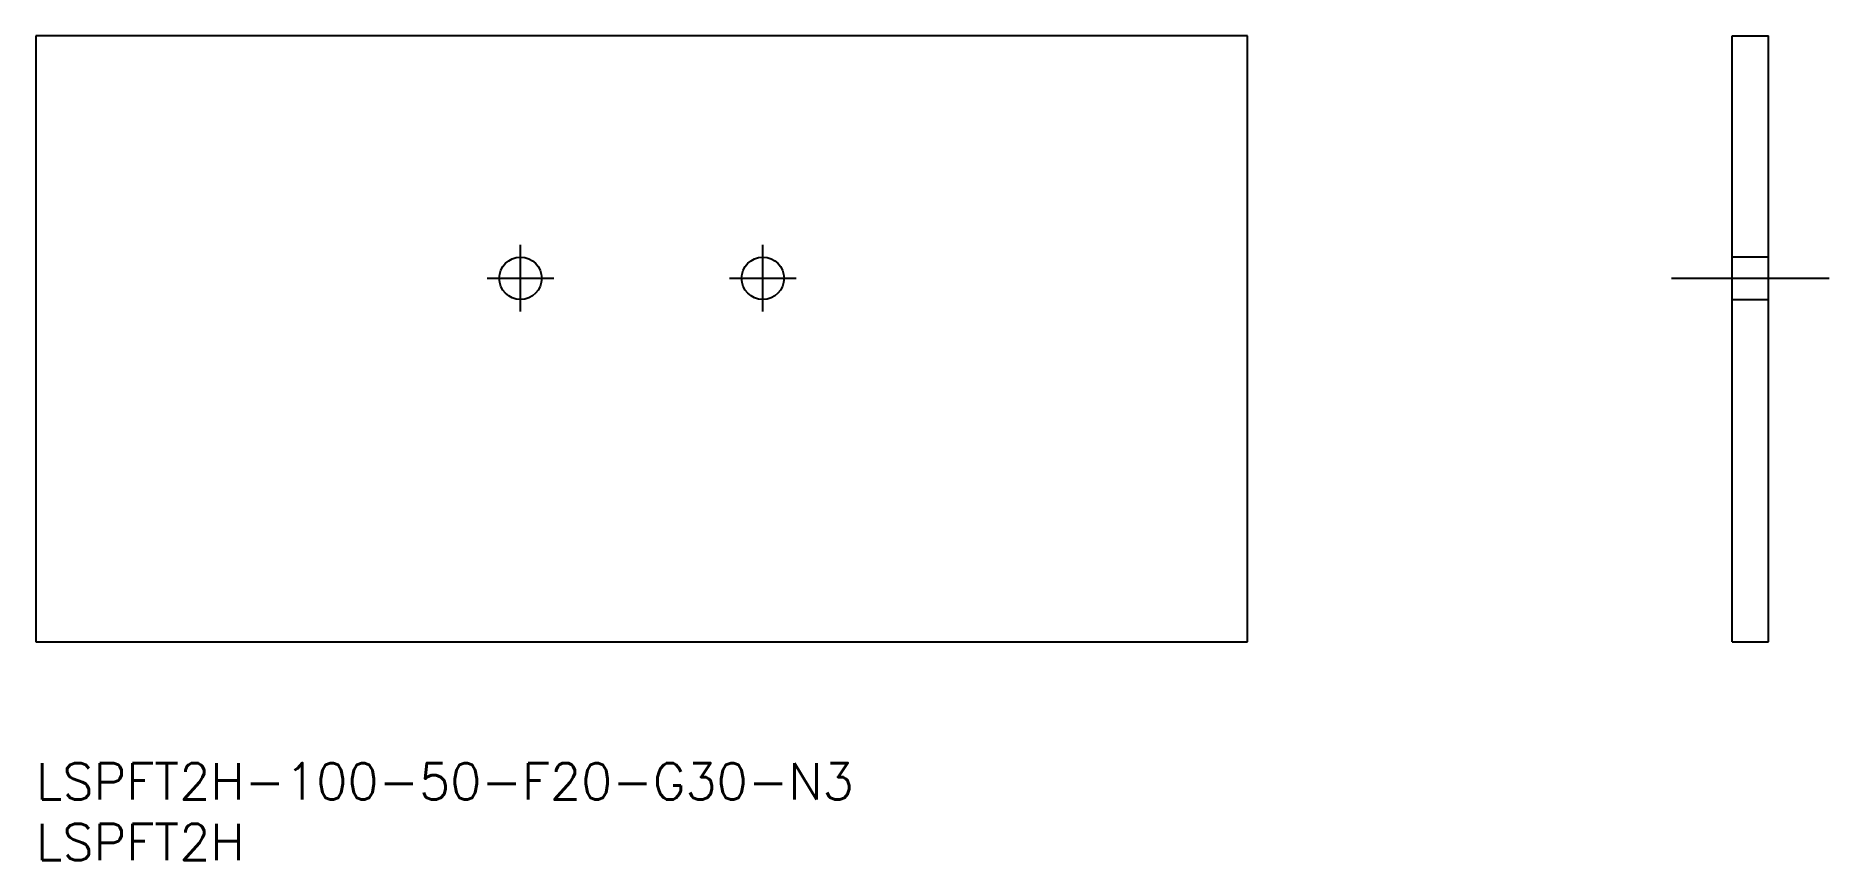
# Model space of a CAD drawing. Extents: x 0 to 148, y -8 to 60.
import ezdxf

# ---------------------------------------------------------------- set-up
doc = ezdxf.new("R2010")
doc.units = 0
doc.header["$LTSCALE"] = 0.5
doc.linetypes.add('CENTER', pattern=[50.8, 31.75, -6.35, 6.35, -6.35])
doc.linetypes.add('DASHED', pattern=[19.05, 12.7, -6.35])
for name, color, linetype in [('MSM_CENTER', 1, 'CENTER'), ('MSM_CONTINUOUS', 7, 'CONTINUOUS'), ('MSM_DASHED', 4, 'DASHED'), ('MSM_PART_NUMBER', 7, 'CONTINUOUS')]:
    doc.layers.add(name, color=color, linetype=linetype)
doc.styles.get("Standard").update_dxf_attribs({"font": 'txt.shx', "height": 3, "bigfont": 'bigfont.shx'})

msp = doc.modelspace()

# ---------------------------------------------------------------- linework, layer by layer
at = {"layer": 'MSM_CENTER'}
for p, q in [((40, 37.25), (40, 42.75)), ((60, 37.25), (60, 42.75)), ((37.25, 40), (42.75, 40)), ((57.25, 40), (62.75, 40)), ((135, 40), (148, 40))]:
    msp.add_line(p, q, dxfattribs=at)
at = {"layer": 'MSM_CONTINUOUS'}
for p, q in [((0, 60), (0, 10)), ((100, 60), (0, 60)), ((100, 10), (100, 60)), ((140, 10), (140, 60)), ((140, 60), (143, 60)), ((143, 10), (143, 60)), ((0, 10), (100, 10)), ((140, 10), (143, 10))]:
    msp.add_line(p, q, dxfattribs=at)
for centre in [(40, 40), (60, 40)]:
    msp.add_circle(centre, 1.75, dxfattribs=at)
at = {"layer": 'MSM_DASHED'}
for p, q in [((143, 41.75), (140, 41.75)), ((140, 38.25), (143, 38.25))]:
    msp.add_line(p, q, dxfattribs=at)

# ---------------------------------------------------------------- texts
at = {"layer": 'MSM_PART_NUMBER'}
for s, p in [('LSPFT2H-100-50-F20-G30-N3', (0, -3)), ('LSPFT2H', (0, -8))]:
    msp.add_text(s, height=3, dxfattribs=at).set_placement(p)

doc.saveas('drawing.dxf')
